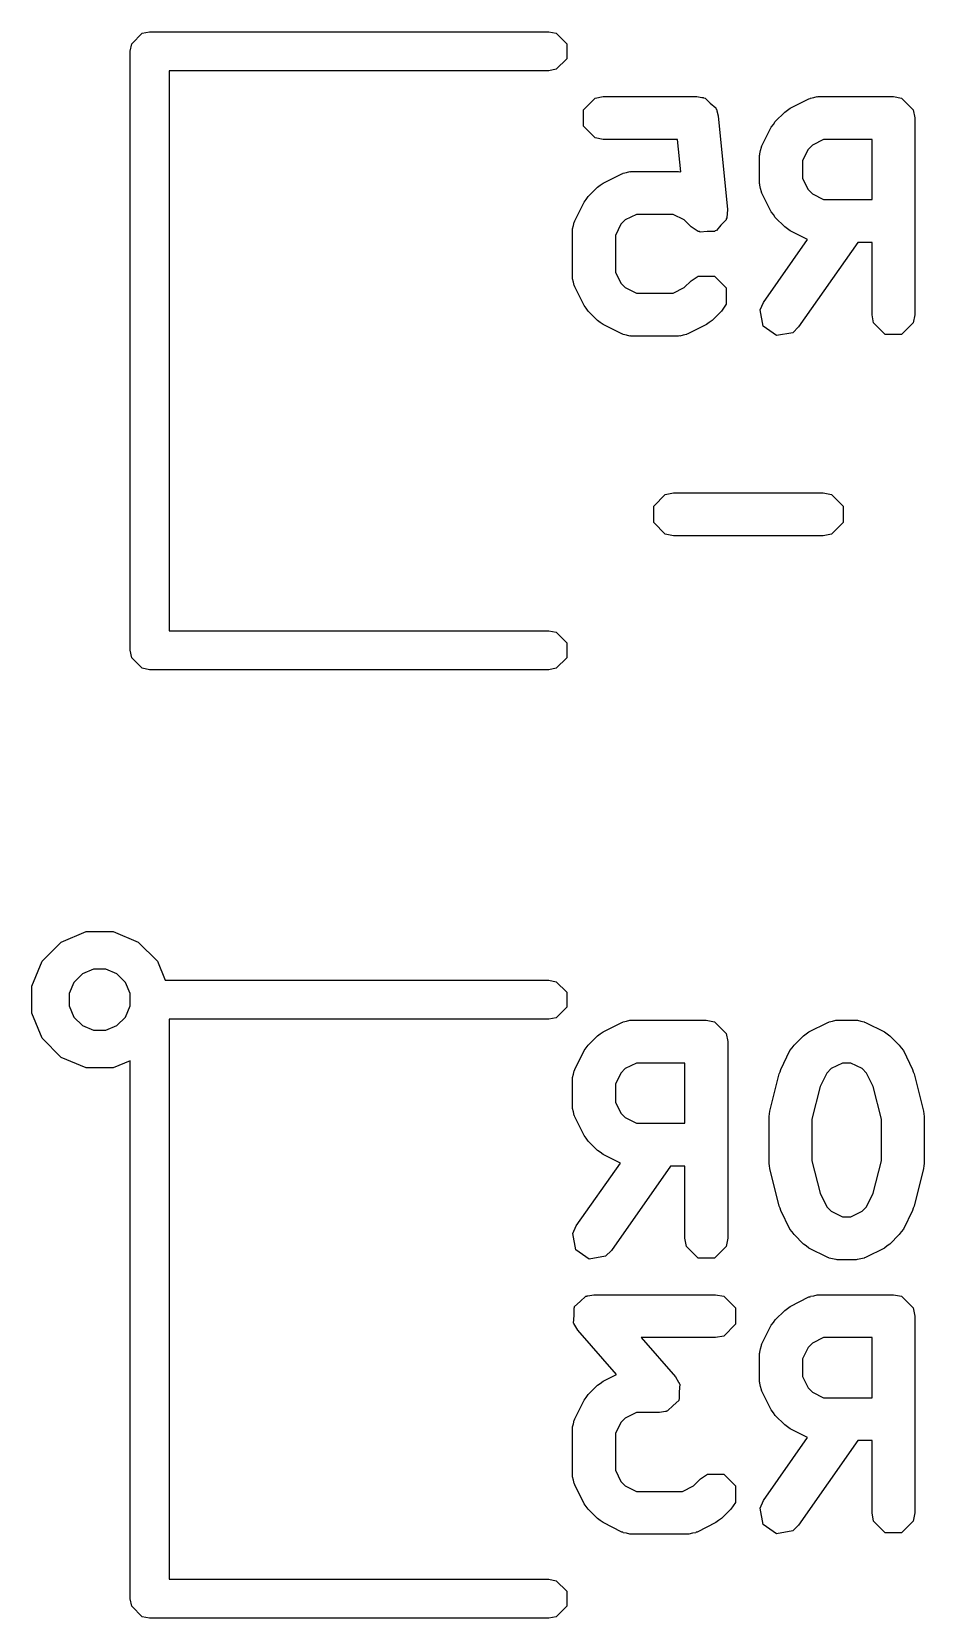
# Model space of a CAD drawing. Extents: x -4.25 to -3.32, y 5.52 to 6.86.
# Drawn here: x -3.9118 to -3.8224, y 5.7881 to 5.947 of the extents above; entities that cross this region are included whole.
import ezdxf

# ---------------------------------------------------------------- set-up
doc = ezdxf.new("R2010")
doc.units = 0
doc.header["$MEASUREMENT"] = 0
doc.layers.add('BLACK', color=7, linetype='CONTINUOUS')

msp = doc.modelspace()

# ---------------------------------------------------------------- linework, layer by layer
at = {"layer": 'BLACK', "linetype": 'CONTINUOUS'}
for p, q in [((-3.9018, 5.94575), (-3.90075, 5.9468)), ((-3.90075, 5.9468), (-3.9, 5.94695)), ((-3.9, 5.94695), (-3.86, 5.94695)), ((-3.86, 5.94695), (-3.85925, 5.9468)), ((-3.85925, 5.9468), (-3.8582, 5.94575)), ((-3.90195, 5.945), (-3.9018, 5.94575)), ((-3.90195, 5.885), (-3.90195, 5.945)), ((-3.8582, 5.94575), (-3.8582, 5.94425)), ((-3.86, 5.94305), (-3.89805, 5.94305)), ((-3.89805, 5.94305), (-3.89805, 5.88695)), ((-3.85925, 5.9432), (-3.86, 5.94305)), ((-3.8582, 5.94425), (-3.85925, 5.9432)), ((-3.85653, 5.93913), (-3.85536, 5.9403)), ((-3.85536, 5.9403), (-3.85454, 5.94046)), ((-3.85454, 5.94046), (-3.84516, 5.94046)), ((-3.84516, 5.94046), (-3.84465, 5.94036)), ((-3.84465, 5.94036), (-3.84454, 5.94037)), ((-3.84454, 5.94037), (-3.84449, 5.94033)), ((-3.84449, 5.94033), (-3.84434, 5.9403)), ((-3.84434, 5.9403), (-3.84383, 5.93978)), ((-3.84383, 5.93978), (-3.84326, 5.93933)), ((-3.8358, 5.93929), (-3.83393, 5.94023)), ((-3.83393, 5.94023), (-3.83382, 5.94026)), ((-3.83382, 5.94026), (-3.83379, 5.9403)), ((-3.83379, 5.9403), (-3.83345, 5.94036)), ((-3.83345, 5.94036), (-3.83312, 5.94045)), ((-3.83312, 5.94045), (-3.83307, 5.94044)), ((-3.83307, 5.94044), (-3.83296, 5.94046)), ((-3.83296, 5.94046), (-3.82546, 5.94046)), ((-3.82546, 5.94046), (-3.82464, 5.9403)), ((-3.82464, 5.9403), (-3.82347, 5.93913)), ((-3.85653, 5.93749), (-3.85653, 5.93913)), ((-3.84326, 5.93933), (-3.84322, 5.93918)), ((-3.84322, 5.93918), (-3.84317, 5.93913)), ((-3.84317, 5.93913), (-3.84317, 5.93903)), ((-3.84317, 5.93903), (-3.84302, 5.93852)), ((-3.84302, 5.93852), (-3.84208, 5.92914)), ((-3.8373, 5.93795), (-3.83636, 5.93889)), ((-3.83636, 5.93889), (-3.83607, 5.93908)), ((-3.83607, 5.93908), (-3.8358, 5.93929)), ((-3.82347, 5.93913), (-3.82331, 5.93831)), ((-3.82331, 5.93831), (-3.82331, 5.91861)), ((-3.85536, 5.93632), (-3.85653, 5.93749)), ((-3.83864, 5.93552), (-3.8377, 5.9374)), ((-3.8377, 5.9374), (-3.83749, 5.93767)), ((-3.83749, 5.93767), (-3.8373, 5.93795)), ((-3.85454, 5.93616), (-3.85536, 5.93632)), ((-3.84711, 5.93616), (-3.85454, 5.93616)), ((-3.84678, 5.93292), (-3.84711, 5.93616)), ((-3.83886, 5.93471), (-3.83877, 5.93504)), ((-3.83877, 5.93504), (-3.8387, 5.93538)), ((-3.8387, 5.93538), (-3.83867, 5.93542)), ((-3.83867, 5.93542), (-3.83864, 5.93552)), ((-3.83401, 5.93516), (-3.83457, 5.93405)), ((-3.83357, 5.9356), (-3.83401, 5.93516)), ((-3.83246, 5.93616), (-3.83357, 5.9356)), ((-3.82761, 5.93616), (-3.83246, 5.93616)), ((-3.82761, 5.93014), (-3.82761, 5.93616)), ((-3.83887, 5.93456), (-3.83885, 5.93466)), ((-3.83887, 5.93174), (-3.83887, 5.93456)), ((-3.83885, 5.93466), (-3.83886, 5.93471)), ((-3.83457, 5.93405), (-3.83457, 5.93225)), ((-3.85484, 5.93158), (-3.85456, 5.93179)), ((-3.85456, 5.93179), (-3.85269, 5.93273)), ((-3.85269, 5.93273), (-3.85258, 5.93276)), ((-3.85258, 5.93276), (-3.85255, 5.93279)), ((-3.85255, 5.93279), (-3.85221, 5.93286)), ((-3.85221, 5.93286), (-3.85188, 5.93295)), ((-3.85188, 5.93295), (-3.85183, 5.93293)), ((-3.85183, 5.93293), (-3.85173, 5.93296)), ((-3.85173, 5.93296), (-3.84704, 5.93296)), ((-3.84704, 5.93296), (-3.84693, 5.93293)), ((-3.84693, 5.93293), (-3.84688, 5.93295)), ((-3.84688, 5.93295), (-3.84678, 5.93292)), ((-3.83885, 5.93164), (-3.83887, 5.93174)), ((-3.83457, 5.93225), (-3.83401, 5.93114)), ((-3.85646, 5.92989), (-3.85625, 5.93016)), ((-3.85625, 5.93016), (-3.85606, 5.93045)), ((-3.85606, 5.93045), (-3.85512, 5.93139)), ((-3.85512, 5.93139), (-3.85484, 5.93158)), ((-3.83886, 5.93159), (-3.83885, 5.93164)), ((-3.83877, 5.93126), (-3.83886, 5.93159)), ((-3.8387, 5.93092), (-3.83877, 5.93126)), ((-3.83867, 5.93089), (-3.8387, 5.93092)), ((-3.83864, 5.93078), (-3.83867, 5.93089)), ((-3.8377, 5.92891), (-3.83864, 5.93078)), ((-3.83401, 5.93114), (-3.83357, 5.9307)), ((-3.83357, 5.9307), (-3.83246, 5.93014)), ((-3.8574, 5.92801), (-3.85646, 5.92989)), ((-3.85122, 5.92866), (-3.85233, 5.9281)), ((-3.84754, 5.92866), (-3.85122, 5.92866)), ((-3.84643, 5.9281), (-3.84754, 5.92866)), ((-3.84208, 5.92914), (-3.84216, 5.92831)), ((-3.83749, 5.92863), (-3.8377, 5.92891)), ((-3.8373, 5.92835), (-3.83749, 5.92863)), ((-3.83246, 5.93014), (-3.82761, 5.93014)), ((-3.85763, 5.92705), (-3.85761, 5.92716)), ((-3.85763, 5.92236), (-3.85763, 5.92705)), ((-3.85762, 5.92721), (-3.85753, 5.92754)), ((-3.85761, 5.92716), (-3.85762, 5.92721)), ((-3.85753, 5.92754), (-3.85746, 5.92788)), ((-3.85746, 5.92788), (-3.85743, 5.92791)), ((-3.85743, 5.92791), (-3.8574, 5.92801)), ((-3.85277, 5.92766), (-3.85333, 5.92655)), ((-3.85233, 5.9281), (-3.85277, 5.92766)), ((-3.84574, 5.92741), (-3.84643, 5.9281)), ((-3.84504, 5.92694), (-3.84574, 5.92741)), ((-3.84332, 5.92702), (-3.8434, 5.92694)), ((-3.84321, 5.92703), (-3.84332, 5.92702)), ((-3.84275, 5.92759), (-3.84321, 5.92703)), ((-3.84224, 5.92811), (-3.84275, 5.92759)), ((-3.84216, 5.92831), (-3.84224, 5.92822)), ((-3.84224, 5.92822), (-3.84224, 5.92811)), ((-3.83636, 5.92741), (-3.8373, 5.92835)), ((-3.83607, 5.92722), (-3.83636, 5.92741)), ((-3.8358, 5.92701), (-3.83607, 5.92722)), ((-3.83407, 5.92614), (-3.8358, 5.92701)), ((-3.85333, 5.92655), (-3.85333, 5.92287)), ((-3.84493, 5.92694), (-3.84504, 5.92694)), ((-3.84484, 5.92687), (-3.84493, 5.92694)), ((-3.84412, 5.92694), (-3.84484, 5.92687)), ((-3.8434, 5.92694), (-3.84412, 5.92694)), ((-3.83848, 5.91984), (-3.83407, 5.92614)), ((-3.82903, 5.92584), (-3.83496, 5.91738)), ((-3.82761, 5.92584), (-3.82903, 5.92584)), ((-3.82761, 5.91861), (-3.82761, 5.92584)), ((-3.85761, 5.92226), (-3.85763, 5.92236)), ((-3.85762, 5.92221), (-3.85761, 5.92226)), ((-3.85753, 5.92188), (-3.85762, 5.92221)), ((-3.85333, 5.92287), (-3.85277, 5.92176)), ((-3.84574, 5.92201), (-3.84504, 5.92247)), ((-3.84504, 5.92247), (-3.8434, 5.92247)), ((-3.8434, 5.92247), (-3.84224, 5.92131)), ((-3.85746, 5.92154), (-3.85753, 5.92188)), ((-3.85743, 5.9215), (-3.85746, 5.92154)), ((-3.8574, 5.9214), (-3.85743, 5.9215)), ((-3.85646, 5.91952), (-3.8574, 5.9214)), ((-3.85277, 5.92176), (-3.85233, 5.92132)), ((-3.85233, 5.92132), (-3.85122, 5.92076)), ((-3.85122, 5.92076), (-3.84754, 5.92076)), ((-3.84754, 5.92076), (-3.84643, 5.92132)), ((-3.84643, 5.92132), (-3.84574, 5.92201)), ((-3.84224, 5.92131), (-3.84224, 5.91966)), ((-3.85625, 5.91925), (-3.85646, 5.91952)), ((-3.85606, 5.91897), (-3.85625, 5.91925)), ((-3.84224, 5.91966), (-3.8427, 5.91897)), ((-3.83882, 5.91908), (-3.83848, 5.91984)), ((-3.83853, 5.91745), (-3.83882, 5.91908)), ((-3.85512, 5.91803), (-3.85606, 5.91897)), ((-3.85484, 5.91784), (-3.85512, 5.91803)), ((-3.85456, 5.91763), (-3.85484, 5.91784)), ((-3.85269, 5.91669), (-3.85456, 5.91763)), ((-3.8442, 5.91763), (-3.84607, 5.91669)), ((-3.84393, 5.91784), (-3.8442, 5.91763)), ((-3.84364, 5.91803), (-3.84393, 5.91784)), ((-3.8427, 5.91897), (-3.84364, 5.91803)), ((-3.83718, 5.91651), (-3.83853, 5.91745)), ((-3.82745, 5.91779), (-3.82761, 5.91861)), ((-3.82628, 5.91662), (-3.82745, 5.91779)), ((-3.82347, 5.91779), (-3.82464, 5.91662)), ((-3.82331, 5.91861), (-3.82347, 5.91779)), ((-3.85258, 5.91666), (-3.85269, 5.91669)), ((-3.85255, 5.91662), (-3.85258, 5.91666)), ((-3.85221, 5.91656), (-3.85255, 5.91662)), ((-3.85188, 5.91647), (-3.85221, 5.91656)), ((-3.85183, 5.91648), (-3.85188, 5.91647)), ((-3.85173, 5.91646), (-3.85183, 5.91648)), ((-3.84704, 5.91646), (-3.85173, 5.91646)), ((-3.84693, 5.91648), (-3.84704, 5.91646)), ((-3.84688, 5.91647), (-3.84693, 5.91648)), ((-3.84655, 5.91656), (-3.84688, 5.91647)), ((-3.84621, 5.91662), (-3.84655, 5.91656)), ((-3.84618, 5.91666), (-3.84621, 5.91662)), ((-3.84607, 5.91669), (-3.84618, 5.91666)), ((-3.83556, 5.9168), (-3.83718, 5.91651)), ((-3.83496, 5.91738), (-3.83556, 5.9168)), ((-3.82464, 5.91662), (-3.82628, 5.91662)), ((-3.84949, 5.89944), (-3.84833, 5.9006)), ((-3.84833, 5.9006), (-3.8475, 5.90076)), ((-3.8475, 5.90076), (-3.8325, 5.90076)), ((-3.8325, 5.90076), (-3.83167, 5.9006)), ((-3.83167, 5.9006), (-3.83051, 5.89944)), ((-3.84949, 5.89779), (-3.84949, 5.89944)), ((-3.83051, 5.89944), (-3.83051, 5.89779)), ((-3.84833, 5.89663), (-3.84949, 5.89779)), ((-3.83051, 5.89779), (-3.83167, 5.89663)), ((-3.8475, 5.89646), (-3.84833, 5.89663)), ((-3.8325, 5.89646), (-3.8475, 5.89646)), ((-3.83167, 5.89663), (-3.8325, 5.89646)), ((-3.89805, 5.88695), (-3.86, 5.88695)), ((-3.86, 5.88695), (-3.85925, 5.8868)), ((-3.85925, 5.8868), (-3.8582, 5.88575)), ((-3.8582, 5.88575), (-3.8582, 5.88425)), ((-3.9018, 5.88425), (-3.90195, 5.885)), ((-3.90075, 5.8832), (-3.9018, 5.88425)), ((-3.8582, 5.88425), (-3.85925, 5.8832)), ((-3.9, 5.88305), (-3.90075, 5.8832)), ((-3.86, 5.88305), (-3.9, 5.88305)), ((-3.85925, 5.8832), (-3.86, 5.88305)), ((-3.91078, 5.85386), (-3.90886, 5.85578)), ((-3.90886, 5.85578), (-3.90636, 5.85682)), ((-3.90636, 5.85682), (-3.90364, 5.85682)), ((-3.90364, 5.85682), (-3.90114, 5.85578)), ((-3.90114, 5.85578), (-3.89922, 5.85386)), ((-3.91182, 5.85136), (-3.91078, 5.85386)), ((-3.90673, 5.85259), (-3.90759, 5.85173)), ((-3.90561, 5.85305), (-3.90673, 5.85259)), ((-3.90439, 5.85305), (-3.90561, 5.85305)), ((-3.90327, 5.85259), (-3.90439, 5.85305)), ((-3.90241, 5.85173), (-3.90327, 5.85259)), ((-3.89922, 5.85386), (-3.89843, 5.85195)), ((-3.91182, 5.85061), (-3.91182, 5.85136)), ((-3.90759, 5.85173), (-3.90805, 5.85061)), ((-3.90195, 5.85061), (-3.90241, 5.85173)), ((-3.89843, 5.85195), (-3.86, 5.85195)), ((-3.86, 5.85195), (-3.85925, 5.8518)), ((-3.85925, 5.8518), (-3.8582, 5.85075)), ((-3.8582, 5.85075), (-3.8582, 5.84925)), ((-3.91182, 5.84864), (-3.91182, 5.85061)), ((-3.90805, 5.85061), (-3.90805, 5.84939)), ((-3.90805, 5.84939), (-3.90759, 5.84827)), ((-3.90241, 5.84827), (-3.90195, 5.84939)), ((-3.90195, 5.84939), (-3.90195, 5.85061)), ((-3.8582, 5.84925), (-3.85925, 5.8482)), ((-3.91078, 5.84614), (-3.91182, 5.84864)), ((-3.90759, 5.84827), (-3.90673, 5.84741)), ((-3.90327, 5.84741), (-3.90241, 5.84827)), ((-3.86, 5.84805), (-3.89805, 5.84805)), ((-3.89805, 5.84805), (-3.89805, 5.79195)), ((-3.85925, 5.8482), (-3.86, 5.84805)), ((-3.85456, 5.84679), (-3.85269, 5.84773)), ((-3.85269, 5.84773), (-3.85258, 5.84776)), ((-3.85258, 5.84776), (-3.85255, 5.8478)), ((-3.85255, 5.8478), (-3.85221, 5.84786)), ((-3.85221, 5.84786), (-3.85188, 5.84795)), ((-3.85188, 5.84795), (-3.85183, 5.84794)), ((-3.85183, 5.84794), (-3.85173, 5.84796)), ((-3.85173, 5.84796), (-3.84422, 5.84796)), ((-3.84422, 5.84796), (-3.8434, 5.8478)), ((-3.8434, 5.8478), (-3.84224, 5.84663)), ((-3.83393, 5.84679), (-3.83205, 5.84773)), ((-3.83205, 5.84773), (-3.83195, 5.84776)), ((-3.83195, 5.84776), (-3.83191, 5.8478)), ((-3.83191, 5.8478), (-3.83157, 5.84786)), ((-3.83157, 5.84786), (-3.83124, 5.84795)), ((-3.83124, 5.84795), (-3.83119, 5.84794)), ((-3.83119, 5.84794), (-3.83109, 5.84796)), ((-3.83109, 5.84796), (-3.82921, 5.84796)), ((-3.82921, 5.84796), (-3.82911, 5.84794)), ((-3.82911, 5.84794), (-3.82906, 5.84795)), ((-3.82906, 5.84795), (-3.82873, 5.84786)), ((-3.82873, 5.84786), (-3.82839, 5.8478)), ((-3.82839, 5.8478), (-3.82835, 5.84776)), ((-3.82835, 5.84776), (-3.82825, 5.84773)), ((-3.82825, 5.84773), (-3.82637, 5.84679)), ((-3.90886, 5.84422), (-3.91078, 5.84614)), ((-3.90673, 5.84741), (-3.90561, 5.84695)), ((-3.90561, 5.84695), (-3.90439, 5.84695)), ((-3.90439, 5.84695), (-3.90327, 5.84741)), ((-3.85606, 5.84545), (-3.85512, 5.84639)), ((-3.85512, 5.84639), (-3.85484, 5.84658)), ((-3.85484, 5.84658), (-3.85456, 5.84679)), ((-3.84224, 5.84663), (-3.84207, 5.84581)), ((-3.83542, 5.84545), (-3.83448, 5.84639)), ((-3.83448, 5.84639), (-3.8342, 5.84658)), ((-3.8342, 5.84658), (-3.83393, 5.84679)), ((-3.82637, 5.84679), (-3.8261, 5.84658)), ((-3.8261, 5.84658), (-3.82582, 5.84639)), ((-3.82582, 5.84639), (-3.82488, 5.84545)), ((-3.8574, 5.84302), (-3.85646, 5.8449)), ((-3.85646, 5.8449), (-3.85625, 5.84517)), ((-3.85625, 5.84517), (-3.85606, 5.84545)), ((-3.84207, 5.84581), (-3.84207, 5.82611)), ((-3.83676, 5.84302), (-3.83583, 5.8449)), ((-3.83583, 5.8449), (-3.83561, 5.84517)), ((-3.83561, 5.84517), (-3.83542, 5.84545)), ((-3.82488, 5.84545), (-3.82469, 5.84517)), ((-3.82469, 5.84517), (-3.82447, 5.8449)), ((-3.82447, 5.8449), (-3.82354, 5.84302)), ((-3.90636, 5.84318), (-3.90886, 5.84422)), ((-3.90364, 5.84318), (-3.90636, 5.84318)), ((-3.90195, 5.84389), (-3.90364, 5.84318)), ((-3.90195, 5.79), (-3.90195, 5.84389)), ((-3.85753, 5.84254), (-3.85746, 5.84288)), ((-3.85746, 5.84288), (-3.85743, 5.84292)), ((-3.85743, 5.84292), (-3.8574, 5.84302)), ((-3.85233, 5.8431), (-3.85277, 5.84266)), ((-3.85122, 5.84366), (-3.85233, 5.8431)), ((-3.84637, 5.84366), (-3.85122, 5.84366)), ((-3.84637, 5.83764), (-3.84637, 5.84366)), ((-3.83693, 5.84258), (-3.83683, 5.84279)), ((-3.83683, 5.84279), (-3.83676, 5.84302)), ((-3.83169, 5.8431), (-3.83214, 5.84266)), ((-3.83058, 5.84366), (-3.83169, 5.8431)), ((-3.82972, 5.84366), (-3.83058, 5.84366)), ((-3.82861, 5.8431), (-3.82972, 5.84366)), ((-3.82816, 5.84266), (-3.82861, 5.8431)), ((-3.82354, 5.84302), (-3.82347, 5.84279)), ((-3.82347, 5.84279), (-3.82337, 5.84258)), ((-3.85763, 5.84206), (-3.85761, 5.84216)), ((-3.85763, 5.83924), (-3.85763, 5.84206)), ((-3.85762, 5.84221), (-3.85753, 5.84254)), ((-3.85761, 5.84216), (-3.85762, 5.84221)), ((-3.85277, 5.84266), (-3.85333, 5.84155)), ((-3.85333, 5.84155), (-3.85333, 5.83975)), ((-3.83786, 5.83883), (-3.83693, 5.84258)), ((-3.83281, 5.84131), (-3.83363, 5.83804)), ((-3.83214, 5.84266), (-3.83281, 5.84131)), ((-3.82749, 5.84131), (-3.82816, 5.84266)), ((-3.82667, 5.83804), (-3.82749, 5.84131)), ((-3.82337, 5.84258), (-3.82244, 5.83883)), ((-3.85333, 5.83975), (-3.85277, 5.83864)), ((-3.85761, 5.83914), (-3.85763, 5.83924)), ((-3.85762, 5.83909), (-3.85761, 5.83914)), ((-3.85753, 5.83876), (-3.85762, 5.83909)), ((-3.85746, 5.83842), (-3.85753, 5.83876)), ((-3.85743, 5.83839), (-3.85746, 5.83842)), ((-3.8574, 5.83828), (-3.85743, 5.83839)), ((-3.85646, 5.83641), (-3.8574, 5.83828)), ((-3.85277, 5.83864), (-3.85233, 5.8382)), ((-3.85233, 5.8382), (-3.85122, 5.83764)), ((-3.83793, 5.83831), (-3.83788, 5.83856)), ((-3.83793, 5.83361), (-3.83793, 5.83831)), ((-3.83788, 5.83856), (-3.83786, 5.83883)), ((-3.83363, 5.83804), (-3.83363, 5.83388)), ((-3.82667, 5.83388), (-3.82667, 5.83804)), ((-3.82244, 5.83883), (-3.82242, 5.83856)), ((-3.82242, 5.83856), (-3.82237, 5.83831)), ((-3.82237, 5.83831), (-3.82237, 5.83361)), ((-3.85625, 5.83613), (-3.85646, 5.83641)), ((-3.85122, 5.83764), (-3.84637, 5.83764)), ((-3.85606, 5.83585), (-3.85625, 5.83613)), ((-3.85512, 5.83491), (-3.85606, 5.83585)), ((-3.85484, 5.83472), (-3.85512, 5.83491)), ((-3.85724, 5.82734), (-3.85283, 5.83364)), ((-3.85456, 5.83451), (-3.85484, 5.83472)), ((-3.85283, 5.83364), (-3.85456, 5.83451)), ((-3.84779, 5.83334), (-3.85372, 5.82488)), ((-3.84637, 5.83334), (-3.84779, 5.83334)), ((-3.84637, 5.82611), (-3.84637, 5.83334)), ((-3.83788, 5.83336), (-3.83793, 5.83361)), ((-3.83786, 5.83309), (-3.83788, 5.83336)), ((-3.83363, 5.83388), (-3.83281, 5.83061)), ((-3.82749, 5.83061), (-3.82667, 5.83388)), ((-3.82242, 5.83336), (-3.82244, 5.83309)), ((-3.82237, 5.83361), (-3.82242, 5.83336)), ((-3.83693, 5.82934), (-3.83786, 5.83309)), ((-3.82244, 5.83309), (-3.82337, 5.82934)), ((-3.83281, 5.83061), (-3.83214, 5.82926)), ((-3.82816, 5.82926), (-3.82749, 5.83061)), ((-3.83683, 5.82913), (-3.83693, 5.82934)), ((-3.83676, 5.8289), (-3.83683, 5.82913)), ((-3.83583, 5.82702), (-3.83676, 5.8289)), ((-3.83214, 5.82926), (-3.83169, 5.82882)), ((-3.83169, 5.82882), (-3.83058, 5.82826)), ((-3.82972, 5.82826), (-3.82861, 5.82882)), ((-3.82861, 5.82882), (-3.82816, 5.82926)), ((-3.82354, 5.8289), (-3.82447, 5.82702)), ((-3.82347, 5.82913), (-3.82354, 5.8289)), ((-3.82337, 5.82934), (-3.82347, 5.82913)), ((-3.85758, 5.82658), (-3.85724, 5.82734)), ((-3.83561, 5.82675), (-3.83583, 5.82702)), ((-3.83058, 5.82826), (-3.82972, 5.82826)), ((-3.82447, 5.82702), (-3.82469, 5.82675)), ((-3.85729, 5.82495), (-3.85758, 5.82658)), ((-3.84621, 5.82529), (-3.84637, 5.82611)), ((-3.84504, 5.82412), (-3.84621, 5.82529)), ((-3.84224, 5.82529), (-3.8434, 5.82412)), ((-3.84207, 5.82611), (-3.84224, 5.82529)), ((-3.83542, 5.82647), (-3.83561, 5.82675)), ((-3.83448, 5.82553), (-3.83542, 5.82647)), ((-3.8342, 5.82534), (-3.83448, 5.82553)), ((-3.83393, 5.82513), (-3.8342, 5.82534)), ((-3.8261, 5.82534), (-3.82637, 5.82513)), ((-3.82582, 5.82553), (-3.8261, 5.82534)), ((-3.82488, 5.82647), (-3.82582, 5.82553)), ((-3.82469, 5.82675), (-3.82488, 5.82647)), ((-3.85594, 5.82401), (-3.85729, 5.82495)), ((-3.85432, 5.8243), (-3.85594, 5.82401)), ((-3.85372, 5.82488), (-3.85432, 5.8243)), ((-3.8434, 5.82412), (-3.84504, 5.82412)), ((-3.83205, 5.82419), (-3.83393, 5.82513)), ((-3.83195, 5.82416), (-3.83205, 5.82419)), ((-3.83191, 5.82412), (-3.83195, 5.82416)), ((-3.83157, 5.82406), (-3.83191, 5.82412)), ((-3.83124, 5.82397), (-3.83157, 5.82406)), ((-3.83119, 5.82398), (-3.83124, 5.82397)), ((-3.83109, 5.82396), (-3.83119, 5.82398)), ((-3.82921, 5.82396), (-3.83109, 5.82396)), ((-3.82911, 5.82398), (-3.82921, 5.82396)), ((-3.82906, 5.82397), (-3.82911, 5.82398)), ((-3.82873, 5.82406), (-3.82906, 5.82397)), ((-3.82839, 5.82412), (-3.82873, 5.82406)), ((-3.82835, 5.82416), (-3.82839, 5.82412)), ((-3.82825, 5.82419), (-3.82835, 5.82416)), ((-3.82637, 5.82513), (-3.82825, 5.82419)), ((-3.85746, 5.81913), (-3.85741, 5.81919)), ((-3.85746, 5.81838), (-3.85746, 5.81913)), ((-3.85741, 5.81926), (-3.85684, 5.81976)), ((-3.85741, 5.81919), (-3.85741, 5.81926)), ((-3.85684, 5.81976), (-3.8563, 5.8203)), ((-3.8563, 5.8203), (-3.8562, 5.82032)), ((-3.8562, 5.82032), (-3.85617, 5.82035)), ((-3.85617, 5.82035), (-3.85608, 5.82034)), ((-3.85608, 5.82034), (-3.85548, 5.82046)), ((-3.85548, 5.82046), (-3.84328, 5.82046)), ((-3.84328, 5.82046), (-3.84246, 5.8203)), ((-3.84246, 5.8203), (-3.8413, 5.81913)), ((-3.8413, 5.81913), (-3.8413, 5.81749)), ((-3.83636, 5.81889), (-3.83607, 5.81908)), ((-3.83607, 5.81908), (-3.8358, 5.81929)), ((-3.8358, 5.81929), (-3.83393, 5.82023)), ((-3.83393, 5.82023), (-3.83382, 5.82026)), ((-3.83382, 5.82026), (-3.83379, 5.8203)), ((-3.83379, 5.8203), (-3.83345, 5.82036)), ((-3.83345, 5.82036), (-3.83312, 5.82045)), ((-3.83312, 5.82045), (-3.83307, 5.82044)), ((-3.83307, 5.82044), (-3.83296, 5.82046)), ((-3.83296, 5.82046), (-3.82546, 5.82046)), ((-3.82546, 5.82046), (-3.82464, 5.8203)), ((-3.82464, 5.8203), (-3.82347, 5.81913)), ((-3.82347, 5.81913), (-3.82331, 5.81831)), ((-3.85752, 5.81762), (-3.85746, 5.81838)), ((-3.85746, 5.81753), (-3.85752, 5.81762)), ((-3.85746, 5.81749), (-3.85746, 5.81753)), ((-3.8574, 5.81742), (-3.85746, 5.81749)), ((-3.8571, 5.81689), (-3.8574, 5.81742)), ((-3.8413, 5.81749), (-3.84246, 5.81632)), ((-3.83864, 5.81552), (-3.8377, 5.8174)), ((-3.8377, 5.8174), (-3.83749, 5.81767)), ((-3.83749, 5.81767), (-3.8373, 5.81795)), ((-3.8373, 5.81795), (-3.83636, 5.81889)), ((-3.82331, 5.81831), (-3.82331, 5.79861)), ((-3.85322, 5.81246), (-3.8571, 5.81689)), ((-3.84328, 5.81616), (-3.85074, 5.81616)), ((-3.85074, 5.81616), (-3.84729, 5.81222)), ((-3.84246, 5.81632), (-3.84328, 5.81616)), ((-3.83246, 5.81616), (-3.83357, 5.8156)), ((-3.82761, 5.81616), (-3.83246, 5.81616)), ((-3.82761, 5.81014), (-3.82761, 5.81616)), ((-3.83887, 5.81456), (-3.83885, 5.81466)), ((-3.83887, 5.81174), (-3.83887, 5.81456)), ((-3.83886, 5.81471), (-3.83877, 5.81504)), ((-3.83885, 5.81466), (-3.83886, 5.81471)), ((-3.83877, 5.81504), (-3.8387, 5.81538)), ((-3.8387, 5.81538), (-3.83867, 5.81542)), ((-3.83867, 5.81542), (-3.83864, 5.81552)), ((-3.83401, 5.81516), (-3.83457, 5.81405)), ((-3.83357, 5.8156), (-3.83401, 5.81516)), ((-3.83457, 5.81405), (-3.83457, 5.81225)), ((-3.85606, 5.81045), (-3.85512, 5.81139)), ((-3.85512, 5.81139), (-3.85484, 5.81158)), ((-3.85484, 5.81158), (-3.85456, 5.81179)), ((-3.85456, 5.81179), (-3.85322, 5.81246)), ((-3.84729, 5.81222), (-3.84699, 5.81169)), ((-3.84699, 5.81169), (-3.84693, 5.81163)), ((-3.84693, 5.81163), (-3.84693, 5.81158)), ((-3.84693, 5.81158), (-3.84688, 5.81149)), ((-3.84688, 5.81149), (-3.84693, 5.81074)), ((-3.83885, 5.81164), (-3.83887, 5.81174)), ((-3.83886, 5.81159), (-3.83885, 5.81164)), ((-3.83877, 5.81126), (-3.83886, 5.81159)), ((-3.8387, 5.81092), (-3.83877, 5.81126)), ((-3.83457, 5.81225), (-3.83401, 5.81114)), ((-3.83401, 5.81114), (-3.83357, 5.8107)), ((-3.8574, 5.80801), (-3.85646, 5.80989)), ((-3.85646, 5.80989), (-3.85625, 5.81016)), ((-3.85625, 5.81016), (-3.85606, 5.81045)), ((-3.84698, 5.80985), (-3.84755, 5.80935)), ((-3.84693, 5.80998), (-3.84698, 5.80993)), ((-3.84698, 5.80993), (-3.84698, 5.80985)), ((-3.84693, 5.81074), (-3.84693, 5.80998)), ((-3.83867, 5.81089), (-3.8387, 5.81092)), ((-3.83864, 5.81078), (-3.83867, 5.81089)), ((-3.8377, 5.80891), (-3.83864, 5.81078)), ((-3.83357, 5.8107), (-3.83246, 5.81014)), ((-3.83246, 5.81014), (-3.82761, 5.81014)), ((-3.85753, 5.80754), (-3.85746, 5.80788)), ((-3.85746, 5.80788), (-3.85743, 5.80791)), ((-3.85743, 5.80791), (-3.8574, 5.80801)), ((-3.85233, 5.8081), (-3.85277, 5.80766)), ((-3.85122, 5.80866), (-3.85233, 5.8081)), ((-3.84891, 5.80866), (-3.85122, 5.80866)), ((-3.84831, 5.80877), (-3.84891, 5.80866)), ((-3.84822, 5.80877), (-3.84831, 5.80877)), ((-3.84819, 5.8088), (-3.84822, 5.80877)), ((-3.84809, 5.80882), (-3.84819, 5.8088)), ((-3.84755, 5.80935), (-3.84809, 5.80882)), ((-3.83749, 5.80863), (-3.8377, 5.80891)), ((-3.8373, 5.80835), (-3.83749, 5.80863)), ((-3.83636, 5.80741), (-3.8373, 5.80835)), ((-3.85763, 5.80705), (-3.85761, 5.80716)), ((-3.85763, 5.80236), (-3.85763, 5.80705)), ((-3.85762, 5.80721), (-3.85753, 5.80754)), ((-3.85761, 5.80716), (-3.85762, 5.80721)), ((-3.85277, 5.80766), (-3.85333, 5.80655)), ((-3.85333, 5.80655), (-3.85333, 5.80287)), ((-3.83607, 5.80722), (-3.83636, 5.80741)), ((-3.8358, 5.80701), (-3.83607, 5.80722)), ((-3.83407, 5.80614), (-3.8358, 5.80701)), ((-3.83848, 5.79984), (-3.83407, 5.80614)), ((-3.82903, 5.80584), (-3.83496, 5.79738)), ((-3.82761, 5.80584), (-3.82903, 5.80584)), ((-3.82761, 5.79861), (-3.82761, 5.80584)), ((-3.85761, 5.80226), (-3.85763, 5.80236)), ((-3.85762, 5.80221), (-3.85761, 5.80226)), ((-3.85753, 5.80188), (-3.85762, 5.80221)), ((-3.85746, 5.80154), (-3.85753, 5.80188)), ((-3.85743, 5.8015), (-3.85746, 5.80154)), ((-3.8574, 5.8014), (-3.85743, 5.8015)), ((-3.85333, 5.80287), (-3.85277, 5.80176)), ((-3.85277, 5.80176), (-3.85233, 5.80132)), ((-3.8455, 5.80132), (-3.8448, 5.80201)), ((-3.8448, 5.80201), (-3.84411, 5.80247)), ((-3.84411, 5.80247), (-3.84246, 5.80247)), ((-3.84246, 5.80247), (-3.8413, 5.80131)), ((-3.85646, 5.79952), (-3.8574, 5.8014)), ((-3.85233, 5.80132), (-3.85122, 5.80076)), ((-3.85122, 5.80076), (-3.84661, 5.80076)), ((-3.84661, 5.80076), (-3.8455, 5.80132)), ((-3.8413, 5.80131), (-3.8413, 5.79966)), ((-3.85625, 5.79925), (-3.85646, 5.79952)), ((-3.85606, 5.79897), (-3.85625, 5.79925)), ((-3.85512, 5.79803), (-3.85606, 5.79897)), ((-3.84176, 5.79897), (-3.8427, 5.79803)), ((-3.8413, 5.79966), (-3.84176, 5.79897)), ((-3.83882, 5.79908), (-3.83848, 5.79984)), ((-3.83853, 5.79745), (-3.83882, 5.79908)), ((-3.82745, 5.79779), (-3.82761, 5.79861)), ((-3.82331, 5.79861), (-3.82347, 5.79779)), ((-3.85484, 5.79784), (-3.85512, 5.79803)), ((-3.85456, 5.79763), (-3.85484, 5.79784)), ((-3.85269, 5.79669), (-3.85456, 5.79763)), ((-3.85258, 5.79666), (-3.85269, 5.79669)), ((-3.84514, 5.79669), (-3.84524, 5.79666)), ((-3.84326, 5.79763), (-3.84514, 5.79669)), ((-3.84299, 5.79784), (-3.84326, 5.79763)), ((-3.8427, 5.79803), (-3.84299, 5.79784)), ((-3.83718, 5.79651), (-3.83853, 5.79745)), ((-3.83556, 5.7968), (-3.83718, 5.79651)), ((-3.83496, 5.79738), (-3.83556, 5.7968)), ((-3.82628, 5.79662), (-3.82745, 5.79779)), ((-3.82347, 5.79779), (-3.82464, 5.79662)), ((-3.85255, 5.79662), (-3.85258, 5.79666)), ((-3.85221, 5.79656), (-3.85255, 5.79662)), ((-3.85188, 5.79647), (-3.85221, 5.79656)), ((-3.85183, 5.79648), (-3.85188, 5.79647)), ((-3.85173, 5.79646), (-3.85183, 5.79648)), ((-3.8461, 5.79646), (-3.85173, 5.79646)), ((-3.84599, 5.79648), (-3.8461, 5.79646)), ((-3.84595, 5.79647), (-3.84599, 5.79648)), ((-3.84561, 5.79656), (-3.84595, 5.79647)), ((-3.84527, 5.79662), (-3.84561, 5.79656)), ((-3.84524, 5.79666), (-3.84527, 5.79662)), ((-3.82464, 5.79662), (-3.82628, 5.79662)), ((-3.89805, 5.79195), (-3.86, 5.79195)), ((-3.86, 5.79195), (-3.85925, 5.7918)), ((-3.85925, 5.7918), (-3.8582, 5.79075)), ((-3.8582, 5.79075), (-3.8582, 5.78925)), ((-3.9018, 5.78925), (-3.90195, 5.79)), ((-3.90075, 5.7882), (-3.9018, 5.78925)), ((-3.8582, 5.78925), (-3.85925, 5.7882)), ((-3.9, 5.78805), (-3.90075, 5.7882)), ((-3.86, 5.78805), (-3.9, 5.78805)), ((-3.85925, 5.7882), (-3.86, 5.78805))]:
    msp.add_line(p, q, dxfattribs=at)

doc.saveas('drawing.dxf')
